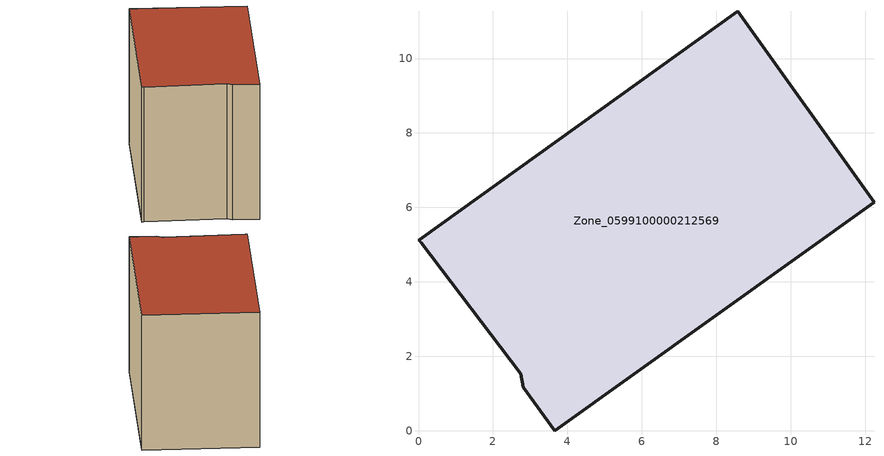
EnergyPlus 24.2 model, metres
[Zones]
Zone_0599100000212569
 floor ground (C_G): 3.66,0 2.82,1.17 2.75,1.53 0.07,5.05 0,5.12 8.58,11.27 12.24,6.14 z0
 wall outside (C_F): 3.66,0 12.24,6.14 8.58,11.27 0,5.12 0.07,5.05 2.75,1.53 2.82,1.17 3.66,0 z0:7.8
 roof outside (C_R): 2.82,1.17 3.66,0 12.24,6.14 8.58,11.27 0,5.12 0.07,5.05 2.75,1.53 z7.8
[BUILDING]
Pand.0599100000212569: North Axis=0; Terrain=City; Loads Convergence Tolerance Value=0.04; Temperature Convergence Tolerance Value=0.4; Solar Distribution=FullExterior; Maximum Number of Warmup Days=25; Minimum Number of Warmup Days=1
[Site:Location]
Rotterdam.The.Hague.AP_ZH_NLD Design_Conditions: Latitude=51.96; Longitude=4.45; Time Zone=1; Elevation=-4.5
[SITE:GROUNDTEMPERATURE:BUILDINGSURFACE]
18, 18, 18, 18, 18, 18, 18, 18, 18, 18, 18, 18
[MATERIAL] Thermal Absorptance=0.9; Solar Absorptance=0.7; Visible Absorptance=0.7
Name | Roughness | Thickness | Conductivity | Density | Specific Heat
G.TC.1975-1991 | MediumSmooth | 0.15 | 0.288461 | 540 | 1210
F.TC.1975-1991 | Rough | 0.3 | 0.230769 | 1920 | 840
R.TC.1975-1991 | MediumRough | 0.2 | 0.153846 | 1500 | 1000
[CONSTRUCTION]
C_G: G.TC.1975-1991
C_F: F.TC.1975-1991
C_R: R.TC.1975-1991
[ZONE]
Zone_0599100000212569: Type=1; Multiplier=1; Ceiling Height=Autocalculate; Volume=Autocalculate; Floor Area=autocalculate; Part of Total Floor Area=Yes
[ZONEINFILTRATION:DESIGNFLOWRATE]
Infil_Zone_0599100000212569: Zone or ZoneList or Space or SpaceList=Zone_0599100000212569; Schedule=AlwaysOn; Design Flow Rate Calculation Method=Flow/Area; Flow Rate per Floor Area=0.003; Constant Term Coefficient=1; Temperature Term Coefficient=0; Velocity Term Coefficient=0; Velocity Squared Term Coefficient=0
[HVACTEMPLATE:ZONE:IDEALLOADSAIRSYSTEM]
Zone_0599100000212569: Maximum Heating Supply Air Temperature=50; Minimum Cooling Supply Air Temperature=13; Maximum Heating Supply Air Humidity Ratio=0.0156; Minimum Cooling Supply Air Humidity Ratio=0.0077; Heating Limit=NoLimit; Cooling Limit=NoLimit; Dehumidification Control Type=ConstantSensibleHeatRatio; Cooling Sensible Heat Ratio=0.7; Dehumidification Setpoint=60; Humidification Control Type=None; Humidification Setpoint=30; Outdoor Air Method=None; Outdoor Air Flow Rate per Person=0.00944; Outdoor Air Flow Rate per Zone Floor Area=0; Outdoor Air Flow Rate per Zone=0; Demand Controlled Ventilation Type=None; Outdoor Air Economizer Type=NoEconomizer; Heat Recovery Type=None; Sensible Heat Recovery Effectiveness=0.7; Latent Heat Recovery Effectiveness=0.65
[ZONECONTROL:THERMOSTAT]
ThermostatControl_Zone_0599100000212569: Zone or ZoneList=Zone_0599100000212569; Control Type Schedule=DualSetpointControlType; Control 1=Thermostat_Zone_0599100000212569; Temperature Difference Between Cutout And Setpoint=0
[THERMOSTATSETPOINT:DUALSETPOINT]
Thermostat_Zone_0599100000212569: Heating Setpoint Temperature Schedule=HeatingSetpoint_Zone_0599100000212569; Cooling Setpoint Temperature Schedule=CoolingSetpoint_Zone_0599100000212569
[SCHEDULE:COMPACT]
HeatingSetpoint_Zone_0599100000212569: Through: 12/31, For: AllDays, Until: 24:00, 21
CoolingSetpoint_Zone_0599100000212569: Through: 12/31, For: AllDays, Until: 24:00, 24
DualSetpointControlType: Through: 12/31, For: AllDays, Until: 24:00, 4
AlwaysOn: Through: 12/31, For: AllDays, Until: 24:00, 1
